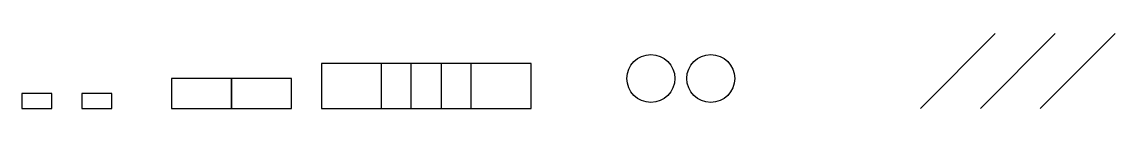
# Model space of a CAD drawing. Header units: metres. Extents: x 0 to 365, y 0 to 25.
import ezdxf

# ---------------------------------------------------------------- set-up
doc = ezdxf.new("R2010")
doc.units = ezdxf.units.M

# ---------------------------------------------------------------- blocks, each defined once
blk = doc.blocks.new('REGULAR_BLOCK')
blk.add_lwpolyline([(0, 0), (10, 0), (10, 5), (0, 5), (0, 0)])
blk = doc.blocks.new('*U1')
blk.add_lwpolyline([(0, 0), (20, 0), (20, 10), (0, 10), (0, 0)])
blk = doc.blocks.new('*U999')
blk.add_lwpolyline([(0, 0), (30, 0), (30, 15), (0, 15), (0, 0)])
blk = doc.blocks.new('*U888')
blk.add_circle((10, 10), 8)
blk = doc.blocks.new('*U777')
blk.add_line((0, 0), (25, 25))

msp = doc.modelspace()

# ---------------------------------------------------------------- block references
at = {"layer": 'LAYER_A'}
for name, p in [('*U777', (300, 0)), ('*U999', (100, 0)), ('*U999', (120, 0)), ('*U888', (200, 0)), ('*U1', (50, 0)), ('REGULAR_BLOCK', (0, 0))]:
    msp.add_blockref(name, p, dxfattribs=at)
at = {"layer": 'LAYER_B'}
for name, p in [('*U777', (320, 0)), ('*U777', (340, 0)), ('*U999', (140, 0)), ('*U888', (220, 0)), ('*U1', (70, 0)), ('REGULAR_BLOCK', (20, 0))]:
    msp.add_blockref(name, p, dxfattribs=at)

doc.saveas('drawing.dxf')
